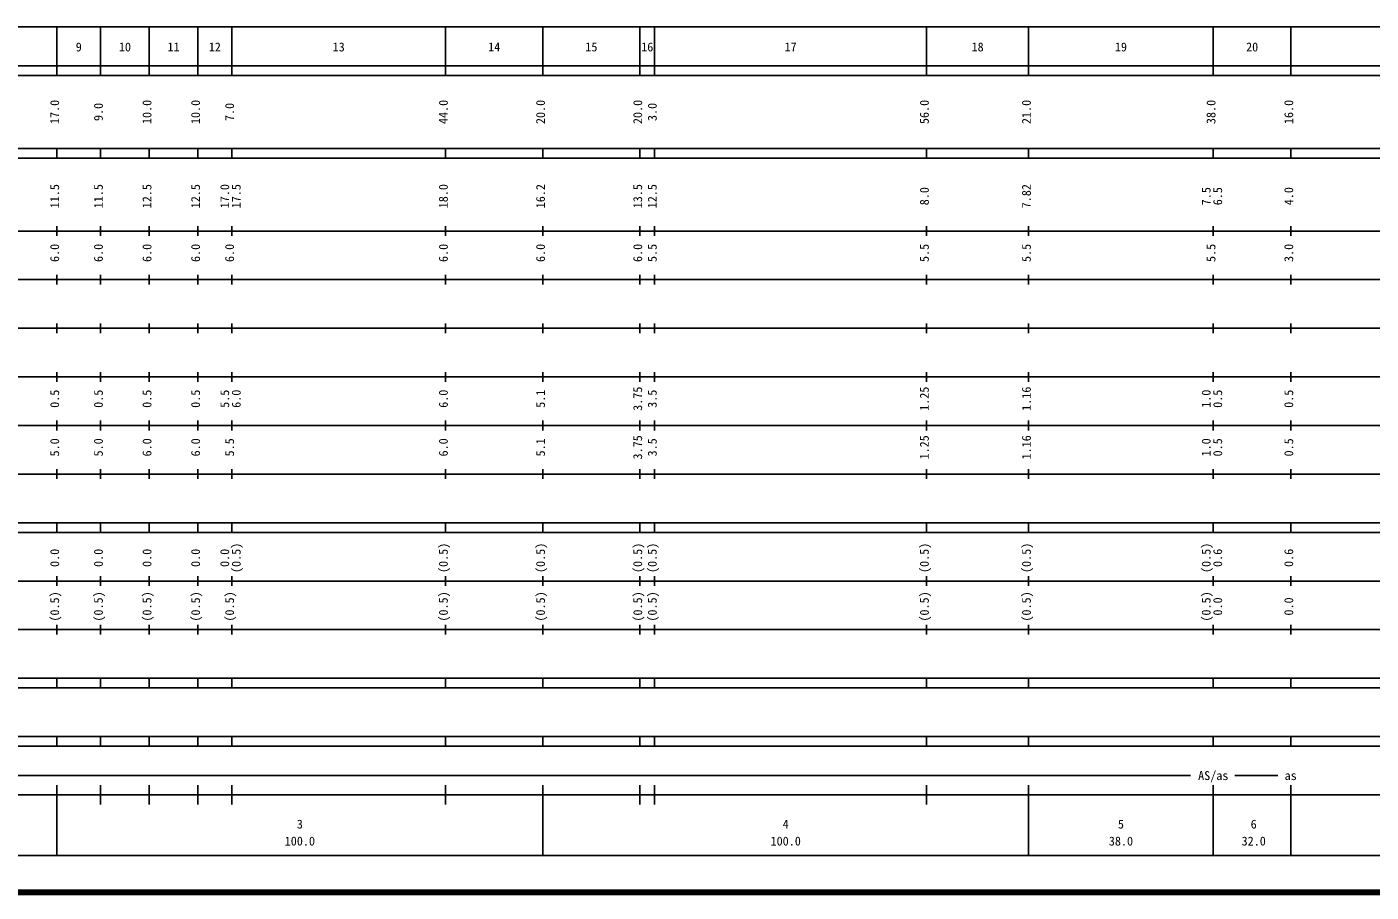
# Model space of a CAD drawing. Units: millimetres on the paper, enlarged 1000 times. Extents: x 40000 to 680000, y 20000 to 380000.
# Drawn here: x 261818 to 538489, y 20000 to 198000 of the extents above; entities that cross this region are included whole.
import ezdxf
from ezdxf.enums import TextEntityAlignment as Align

# ---------------------------------------------------------------- set-up
doc = ezdxf.new("R2010")
doc.units = ezdxf.units.MM
doc.header["$LTSCALE"] = 1000
doc.layers.add('M-TTL', color=7, linetype='Continuous', lineweight=13)
doc.layers.add('M-TTL-BAND', color=7, linetype='Continuous', lineweight=25)
doc.styles.add('ＭＳ ゴシック', font='')
doc.styles.get('ＭＳ ゴシック').set_extended_font_data('MS Gothic')

msp = doc.modelspace()

# ---------------------------------------------------------------- linework, layer by layer
at = {"layer": 'M-TTL', "color": 2, "lineweight": 140}
msp.add_line((40000, 20000), (680000, 20000), dxfattribs=at)
at = {"layer": 'M-TTL-BAND'}
for p, q in [((68000, 198000), (579000, 198000)), ((268000, 188000), (268000, 198000)), ((277000, 188000), (277000, 198000)), ((287000, 188000), (287000, 198000)), ((297000, 188000), (297000, 198000)), ((304000, 188000), (304000, 198000)), ((348000, 188000), (348000, 198000)), ((368000, 188000), (368000, 198000)), ((388000, 188000), (388000, 198000)), ((391000, 188000), (391000, 198000)), ((447000, 188000), (447000, 198000)), ((468000, 188000), (468000, 198000)), ((506000, 188000), (506000, 198000)), ((522000, 188000), (522000, 198000)), ((40000, 190000), (579000, 190000)), ((40000, 188000), (579000, 188000)), ((40000, 173000), (579000, 173000)), ((268000, 171000), (268000, 173000)), ((277000, 171000), (277000, 173000)), ((287000, 171000), (287000, 173000)), ((297000, 171000), (297000, 173000)), ((304000, 171000), (304000, 173000)), ((348000, 171000), (348000, 173000)), ((368000, 171000), (368000, 173000)), ((388000, 171000), (388000, 173000)), ((391000, 171000), (391000, 173000)), ((447000, 171000), (447000, 173000)), ((468000, 171000), (468000, 173000)), ((506000, 171000), (506000, 173000)), ((522000, 171000), (522000, 173000)), ((40000, 171000), (579000, 171000)), ((40000, 156000), (579000, 156000)), ((268000, 155000), (268000, 157000)), ((277000, 155000), (277000, 157000)), ((287000, 155000), (287000, 157000)), ((297000, 155000), (297000, 157000)), ((304000, 155000), (304000, 157000)), ((348000, 155000), (348000, 157000)), ((368000, 155000), (368000, 157000)), ((388000, 155000), (388000, 157000)), ((391000, 155000), (391000, 157000)), ((447000, 155000), (447000, 157000)), ((468000, 155000), (468000, 157000)), ((506000, 155000), (506000, 157000)), ((522000, 155000), (522000, 157000)), ((268000, 145000), (268000, 147000)), ((277000, 145000), (277000, 147000)), ((287000, 145000), (287000, 147000)), ((297000, 145000), (297000, 147000)), ((304000, 145000), (304000, 147000)), ((348000, 145000), (348000, 147000)), ((368000, 145000), (368000, 147000)), ((388000, 145000), (388000, 147000)), ((391000, 145000), (391000, 147000)), ((447000, 145000), (447000, 147000)), ((468000, 145000), (468000, 147000)), ((506000, 145000), (506000, 147000)), ((522000, 145000), (522000, 147000)), ((46000, 146000), (579000, 146000)), ((52000, 136000), (579000, 136000)), ((268000, 135000), (268000, 137000)), ((277000, 135000), (277000, 137000)), ((287000, 135000), (287000, 137000)), ((297000, 135000), (297000, 137000)), ((304000, 135000), (304000, 137000)), ((348000, 135000), (348000, 137000)), ((368000, 135000), (368000, 137000)), ((388000, 135000), (388000, 137000)), ((391000, 135000), (391000, 137000)), ((447000, 135000), (447000, 137000)), ((468000, 135000), (468000, 137000)), ((506000, 135000), (506000, 137000)), ((522000, 135000), (522000, 137000)), ((46000, 126000), (579000, 126000)), ((268000, 125000), (268000, 127000)), ((277000, 125000), (277000, 127000)), ((287000, 125000), (287000, 127000)), ((297000, 125000), (297000, 127000)), ((304000, 125000), (304000, 127000)), ((348000, 125000), (348000, 127000)), ((368000, 125000), (368000, 127000)), ((388000, 125000), (388000, 127000)), ((391000, 125000), (391000, 127000)), ((447000, 125000), (447000, 127000)), ((468000, 125000), (468000, 127000)), ((506000, 125000), (506000, 127000)), ((522000, 125000), (522000, 127000)), ((268000, 115000), (268000, 117000)), ((277000, 115000), (277000, 117000)), ((287000, 115000), (287000, 117000)), ((297000, 115000), (297000, 117000)), ((304000, 115000), (304000, 117000)), ((348000, 115000), (348000, 117000)), ((368000, 115000), (368000, 117000)), ((388000, 115000), (388000, 117000)), ((391000, 115000), (391000, 117000)), ((447000, 115000), (447000, 117000)), ((468000, 115000), (468000, 117000)), ((506000, 115000), (506000, 117000)), ((522000, 115000), (522000, 117000)), ((52000, 116000), (579000, 116000)), ((46000, 106000), (579000, 106000)), ((268000, 105000), (268000, 107000)), ((277000, 105000), (277000, 107000)), ((287000, 105000), (287000, 107000)), ((297000, 105000), (297000, 107000)), ((304000, 105000), (304000, 107000)), ((348000, 105000), (348000, 107000)), ((368000, 105000), (368000, 107000)), ((388000, 105000), (388000, 107000)), ((391000, 105000), (391000, 107000)), ((447000, 105000), (447000, 107000)), ((468000, 105000), (468000, 107000)), ((506000, 105000), (506000, 107000)), ((522000, 105000), (522000, 107000)), ((40000, 96000), (579000, 96000)), ((268000, 94000), (268000, 96000)), ((277000, 94000), (277000, 96000)), ((287000, 94000), (287000, 96000)), ((297000, 94000), (297000, 96000)), ((304000, 94000), (304000, 96000)), ((348000, 94000), (348000, 96000)), ((368000, 94000), (368000, 96000)), ((388000, 94000), (388000, 96000)), ((391000, 94000), (391000, 96000)), ((447000, 94000), (447000, 96000)), ((468000, 94000), (468000, 96000)), ((506000, 94000), (506000, 96000)), ((522000, 94000), (522000, 96000)), ((40000, 94000), (579000, 94000)), ((49000, 84000), (579000, 84000)), ((268000, 83000), (268000, 85000)), ((277000, 83000), (277000, 85000)), ((287000, 83000), (287000, 85000)), ((297000, 83000), (297000, 85000)), ((304000, 83000), (304000, 85000)), ((348000, 83000), (348000, 85000)), ((368000, 83000), (368000, 85000)), ((388000, 83000), (388000, 85000)), ((391000, 83000), (391000, 85000)), ((447000, 83000), (447000, 85000)), ((468000, 83000), (468000, 85000)), ((506000, 83000), (506000, 85000)), ((522000, 83000), (522000, 85000)), ((268000, 73000), (268000, 75000)), ((277000, 73000), (277000, 75000)), ((287000, 73000), (287000, 75000)), ((297000, 73000), (297000, 75000)), ((304000, 73000), (304000, 75000)), ((348000, 73000), (348000, 75000)), ((368000, 73000), (368000, 75000)), ((388000, 73000), (388000, 75000)), ((391000, 73000), (391000, 75000)), ((447000, 73000), (447000, 75000)), ((468000, 73000), (468000, 75000)), ((506000, 73000), (506000, 75000)), ((522000, 73000), (522000, 75000)), ((40000, 74000), (579000, 74000)), ((40000, 64000), (579000, 64000)), ((268000, 62000), (268000, 64000)), ((277000, 62000), (277000, 64000)), ((287000, 62000), (287000, 64000)), ((297000, 62000), (297000, 64000)), ((304000, 62000), (304000, 64000)), ((348000, 62000), (348000, 64000)), ((368000, 62000), (368000, 64000)), ((388000, 62000), (388000, 64000)), ((391000, 62000), (391000, 64000)), ((447000, 62000), (447000, 64000)), ((468000, 62000), (468000, 64000)), ((506000, 62000), (506000, 64000)), ((522000, 62000), (522000, 64000)), ((40000, 62000), (579000, 62000)), ((40000, 52000), (579000, 52000)), ((40000, 50000), (579000, 50000)), ((268000, 50000), (268000, 52000)), ((277000, 50000), (277000, 52000)), ((287000, 50000), (287000, 52000)), ((297000, 50000), (297000, 52000)), ((304000, 50000), (304000, 52000)), ((348000, 50000), (348000, 52000)), ((368000, 50000), (368000, 52000)), ((388000, 50000), (388000, 52000)), ((391000, 50000), (391000, 52000)), ((447000, 50000), (447000, 52000)), ((468000, 50000), (468000, 52000)), ((506000, 50000), (506000, 52000)), ((522000, 50000), (522000, 52000)), ((71000, 44000), (501349, 44000)), ((268000, 27500), (268000, 42000)), ((277000, 38000), (277000, 42000)), ((287000, 38000), (287000, 42000)), ((297000, 38000), (297000, 42000)), ((304000, 38000), (304000, 42000)), ((348000, 38000), (348000, 42000)), ((368000, 27500), (368000, 42000)), ((388000, 38000), (388000, 42000)), ((391000, 38000), (391000, 42000)), ((447000, 38000), (447000, 42000)), ((468000, 27500), (468000, 42000)), ((506000, 27500), (506000, 42000)), ((510474, 44000), (519314, 44000)), ((522000, 38000), (522000, 42000)), ((522000, 27500), (522000, 42000)), ((40000, 40000), (579000, 40000)), ((68000, 27500), (579000, 27500))]:
    msp.add_line(p, q, dxfattribs=at)

# ---------------------------------------------------------------- texts
at = {"layer": 'M-TTL-BAND', "style": 'ＭＳ ゴシック'}
for s, p in [('9', (272500, 192405)), ('10', (282000, 192405)), ('11', (292000, 192405)), ('12', (300500, 192405)), ('13', (326000, 192405)), ('14', (358000, 192405)), ('15', (378000, 192405)), ('16', (389500, 192405)), ('17', (419000, 192405)), ('18', (457500, 192405)), ('19', (487000, 192405)), ('20', (514000, 192405)), ('AS/as', (506000, 42500)), ('as', (521928, 42500)), ('3', (318000, 32523)), ('4', (418000, 32523)), ('5', (487000, 32523)), ('6', (514325, 32523)), ('100.0', (318000, 29033)), ('100.0', (418000, 29033)), ('38.0', (487000, 29033)), ('32.0', (514325, 29033))]:
    msp.add_text(s, height=1833, dxfattribs=at).set_placement(p, align=Align.BOTTOM_CENTER)
for s, p in [('17.0', (269000, 180500)), ('10.0', (288000, 180500)), ('10.0', (298000, 180500)), ('44.0', (349000, 180500)), ('20.0', (369000, 180500)), ('20.0', (389000, 180500)), ('56.0', (448000, 180500)), ('21.0', (469000, 180500)), ('38.0', (507000, 180500)), ('16.0', (523000, 180500)), ('9.0', (278000, 180500)), ('7.0', (305000, 180500)), ('3.0', (392000, 180500)), ('11.5', (269000, 163174)), ('11.5', (278000, 163174)), ('12.5', (288000, 163174)), ('12.5', (298000, 163174)), ('17.0', (304000, 163174)), ('17.5', (306370, 163174)), ('18.0', (349000, 163174)), ('16.2', (369000, 163174)), ('13.5', (389000, 163174)), ('12.5', (392000, 163174)), ('8.0', (448000, 163174)), ('7.82', (469000, 163174)), ('7.5', (506000, 163174)), ('6.5', (508370, 163174)), ('4.0', (523000, 163174)), ('6.0', (269000, 151500)), ('6.0', (278000, 151500)), ('6.0', (288000, 151500)), ('6.0', (298000, 151500)), ('6.0', (305000, 151500)), ('6.0', (349000, 151500)), ('6.0', (369000, 151500)), ('6.0', (389000, 151500)), ('5.5', (392000, 151500)), ('5.5', (448000, 151500)), ('5.5', (469000, 151500)), ('5.5', (507000, 151500)), ('3.0', (523000, 151500)), ('0.5', (269000, 121500)), ('0.5', (278000, 121500)), ('0.5', (288000, 121500)), ('0.5', (298000, 121500)), ('5.5', (304000, 121500)), ('6.0', (306370, 121500)), ('6.0', (349000, 121500)), ('5.1', (369000, 121500)), ('3.75', (389000, 121500)), ('3.5', (392000, 121500)), ('1.25', (448000, 121500)), ('1.16', (469000, 121500)), ('1.0', (506000, 121500)), ('0.5', (508370, 121500)), ('0.5', (523000, 121500)), ('3.75', (389000, 111500)), ('1.25', (448000, 111500)), ('1.16', (469000, 111500)), ('5.0', (269000, 111500)), ('5.0', (278000, 111500)), ('6.0', (288000, 111500)), ('6.0', (298000, 111500)), ('5.5', (305000, 111500)), ('6.0', (349000, 111500)), ('5.1', (369000, 111500)), ('3.5', (392000, 111500)), ('1.0', (506000, 111500)), ('0.5', (508370, 111500)), ('0.5', (523000, 111500)), ('(0.5)', (306370, 88764)), ('(0.5)', (349000, 88764)), ('(0.5)', (369000, 88764)), ('(0.5)', (389000, 88764)), ('(0.5)', (392000, 88764)), ('(0.5)', (448000, 88764)), ('(0.5)', (469000, 88764)), ('(0.5)', (506000, 88764)), ('0.0', (269000, 88764)), ('0.0', (278000, 88764)), ('0.0', (288000, 88764)), ('0.0', (298000, 88764)), ('0.0', (304000, 88764)), ('0.6', (508370, 88764)), ('0.6', (523000, 88764)), ('(0.5)', (269000, 78764)), ('(0.5)', (278000, 78764)), ('(0.5)', (288000, 78764)), ('(0.5)', (298000, 78764)), ('(0.5)', (305000, 78764)), ('(0.5)', (349000, 78764)), ('(0.5)', (369000, 78764)), ('(0.5)', (389000, 78764)), ('(0.5)', (392000, 78764)), ('(0.5)', (448000, 78764)), ('(0.5)', (469000, 78764)), ('(0.5)', (506000, 78764)), ('0.0', (508370, 78764)), ('0.0', (523000, 78764))]:
    msp.add_text(s, height=1833, rotation=90, dxfattribs=at).set_placement(p, align=Align.BOTTOM_CENTER)

doc.saveas('drawing.dxf')
